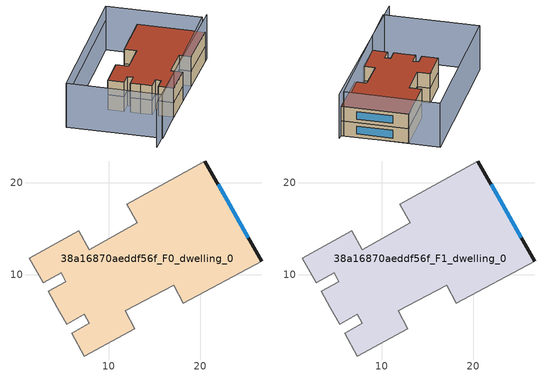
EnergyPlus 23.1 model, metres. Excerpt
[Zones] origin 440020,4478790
38a16870aeddf56f_F0_dwelling_0
 floor ground (EU_floor_Construction): 20.47,22.38 26.68,11.47 18.12,6.89 17.07,8.85 11.8,6.04 12.86,4.08 7.32,1.11 5.94,3.58 7.88,4.66 7.33,5.64 5.4,4.56 4.36,6.4 3.38,8.15 5.32,9.23 4.8,10.17 2.85,9.1 1.34,11.8 6.72,14.78 7.88,12.72 13.12,15.62 11.98,17.68 z0
 wall outside (EU_wall_Construction): 26.68,11.47 20.47,22.38 z0:3
 wall adiabatic (EU_wall_Construction): 20.47,22.38 11.98,17.68 13.12,15.62 7.88,12.72 6.72,14.78 1.34,11.8 2.85,9.1 4.8,10.17 5.32,9.23 3.38,8.15 4.36,6.4 5.4,4.56 7.33,5.64 7.88,4.66 5.94,3.58 7.32,1.11 12.86,4.08 11.8,6.04 17.07,8.85 18.12,6.89 26.68,11.47 z0:3
 window (EU_Window_Construction): 25.22,14.02 21.92,19.82 z0.7:2.3
38a16870aeddf56f_F1_dwelling_0
 floor to 38a16870aeddf56f_F0_dwelling_0 (EU_floor_Construction): 20.47,22.38 26.68,11.47 18.12,6.89 17.06,8.85 11.8,6.04 12.86,4.08 7.32,1.11 5.94,3.58 7.88,4.66 7.33,5.64 5.4,4.56 4.36,6.4 3.38,8.15 5.32,9.23 4.8,10.17 2.85,9.1 1.34,11.8 6.72,14.78 7.88,12.72 13.12,15.62 11.98,17.68 z3
 wall outside (EU_wall_Construction): 26.68,11.47 20.47,22.38 z3:6
 wall adiabatic (EU_wall_Construction): 20.47,22.38 11.98,17.68 13.12,15.62 7.88,12.72 6.72,14.78 1.34,11.8 2.85,9.1 4.8,10.17 5.32,9.23 3.38,8.15 4.36,6.4 5.4,4.56 7.33,5.64 7.88,4.66 5.94,3.58 7.32,1.11 12.86,4.08 11.8,6.04 17.07,8.85 18.12,6.89 26.68,11.47 z3:6
 window (EU_Window_Construction): 25.22,14.02 21.92,19.82 z3.7:5.3
 roof outside (EU_roof_Construction): 18.12,6.89 26.68,11.47 20.47,22.38 11.98,17.68 13.12,15.62 7.88,12.72 6.72,14.78 1.34,11.8 2.85,9.1 4.8,10.17 5.32,9.23 3.38,8.15 4.36,6.4 5.4,4.56 7.33,5.64 7.88,4.66 5.94,3.58 7.32,1.11 12.86,4.08 11.8,6.04 17.07,8.85 z6
shading: -2.89,-4.35 27.56,11.94 / -8.59,12.65 17.6,27.45 / 17.6,27.45 26.4,11.9 / 26.4,11.9 0.2,-2.91 / 0.2,-2.91 -8.59,12.65 z0:9; 17.6,27.44 -6.95,13.57 z0:6
[Building]
EU S2 Campaign: North Axis=0; Terrain=City; Solar Distribution=FullExterior
[Site:Location]
Madrid: Latitude=40.5; Longitude=-3.5; Time Zone=1; Elevation=609
[SizingPeriod:WeatherFileDays]
AnnualSizingPeriod: Begin Month=1; Begin Day of Month=1; End Month=12; End Day of Month=31; Day of Week for Start Day=Monday; Use Weather File Daylight Saving Period=No; Use Weather File Rain and Snow Indicators=No
[MATERIAL]
EU_InternalMass_Material: Roughness=MediumRough; Thickness=0.1; Conductivity=1; Density=1800; Specific Heat=900; Thermal Absorptance=0.9; Solar Absorptance=0.7; Visible Absorptance=0.7
[MATERIAL:NOMASS] Roughness=MediumRough; Thermal Absorptance=0.9; Solar Absorptance=0.7; Visible Absorptance=0.7
Name | Thermal Resistance
EU_wall_NoMass | 0.419739
EU_roof_NoMass | 0.352165
EU_floor_NoMass | 0.608284
[WINDOWMATERIAL:SIMPLEGLAZINGSYSTEM]
EU_Window_SimpleGlazing: UFactor=4.8352; Solar Heat Gain Coefficient=0.85; Visible Transmittance=0.85
[CONSTRUCTION]
EU_wall_Construction: EU_wall_NoMass
EU_roof_Construction: EU_roof_NoMass
EU_floor_Construction: EU_floor_NoMass
EU_Window_Construction: EU_Window_SimpleGlazing
EU_InternalMass_Construction: EU_InternalMass_Material
[ZONE] Type=1; Multiplier=1; Ceiling Height=autocalculate; Floor Area=autocalculate; Part of Total Floor Area=Yes
Name | Volume
38a16870aeddf56f_F0_dwelling_0 | 717.691
38a16870aeddf56f_F1_dwelling_0 | 717.69
[INTERNALMASS] Construction=EU_InternalMass_Construction; Surface Area=239.23
Name | Zone or ZoneList
38a16870aeddf56f_F0_dwelling_0_EU_InternalMass | 38a16870aeddf56f_F0_dwelling_0
38a16870aeddf56f_F1_dwelling_0_EU_InternalMass | 38a16870aeddf56f_F1_dwelling_0
[OTHEREQUIPMENT] Fuel Type=Electricity; Design Level Calculation Method=Watts/Area; Power per Zone Floor Area=1; Fraction Latent=0; Fraction Radiant=0; Fraction Lost=0; Carbon Dioxide Generation Rate=0; EndUse Subcategory=EU_Step8_InternalGains
Name | Zone or ZoneList or Space or SpaceList | Schedule
EU_Step8_InternalGain_38a16870aeddf56f_F0_dwelling_0_f000 | 38a16870aeddf56f_F0_dwelling_0 | EU_Step8_GainSchedule_38a16870aeddf56f_F0_dwelling_0_f000
EU_Step8_InternalGain_38a16870aeddf56f_F1_dwelling_0_f000 | 38a16870aeddf56f_F1_dwelling_0 | EU_Step8_GainSchedule_38a16870aeddf56f_F1_dwelling_0_f000
[ZONEVENTILATION:DESIGNFLOWRATE] Schedule=EU_AlwaysOn; Design Flow Rate Calculation Method=AirChanges/Hour; Air Changes per Hour=0.703302; Ventilation Type=Natural; Fan Pressure Rise=0; Fan Total Efficiency=1; Constant Term Coefficient=1; Temperature Term Coefficient=0; Velocity Term Coefficient=0; Velocity Squared Term Coefficient=0; Minimum Indoor Temperature=-100; Maximum Indoor Temperature=100; Delta Temperature=-100; Minimum Outdoor Temperature=-100; Maximum Outdoor Temperature=100; Maximum Wind Speed=40
Name | Zone or ZoneList or Space or SpaceList
EU_ConstantAir_38a16870aeddf56f_F0_dwelling_0 | 38a16870aeddf56f_F0_dwelling_0
EU_ConstantAir_38a16870aeddf56f_F1_dwelling_0 | 38a16870aeddf56f_F1_dwelling_0
[HVACTEMPLATE:THERMOSTAT] Constant Heating Setpoint=20; Constant Cooling Setpoint=50
EU_HeatOnly_38a16870aeddf56f_F0_dwelling_0; EU_HeatOnly_38a16870aeddf56f_F1_dwelling_0
[HVACTEMPLATE:ZONE:IDEALLOADSAIRSYSTEM] System Availability Schedule=EU_AlwaysOn; Maximum Heating Supply Air Temperature=50; Minimum Cooling Supply Air Temperature=13; Maximum Heating Supply Air Humidity Ratio=0.0156; Minimum Cooling Supply Air Humidity Ratio=0.0077; Heating Limit=NoLimit; Cooling Limit=NoLimit; Heating Availability Schedule=EU_AlwaysOn; Cooling Availability Schedule=EU_CoolingOff; Dehumidification Control Type=ConstantSensibleHeatRatio; Cooling Sensible Heat Ratio=0.7; Dehumidification Setpoint=60; Humidification Control Type=None; Humidification Setpoint=30; Outdoor Air Method=None; Outdoor Air Flow Rate per Person=0.00944; Outdoor Air Flow Rate per Zone Floor Area=0; Outdoor Air Flow Rate per Zone=0; Demand Controlled Ventilation Type=None; Outdoor Air Economizer Type=NoEconomizer; Heat Recovery Type=None; Sensible Heat Recovery Effectiveness=0.7; Latent Heat Recovery Effectiveness=0.65
Name | Template Thermostat
38a16870aeddf56f_F0_dwelling_0 | EU_HeatOnly_38a16870aeddf56f_F0_dwelling_0
38a16870aeddf56f_F1_dwelling_0 | EU_HeatOnly_38a16870aeddf56f_F1_dwelling_0
[SIZING:ZONE] Zone Cooling Design Supply Air Temperature Input Method=SupplyAirTemperature; Zone Cooling Design Supply Air Temperature=13; Zone Heating Design Supply Air Temperature Input Method=SupplyAirTemperature; Zone Heating Design Supply Air Temperature=50; Zone Cooling Design Supply Air Humidity Ratio=0.008; Zone Heating Design Supply Air Humidity Ratio=0.008; Cooling Design Air Flow Method=DesignDay; Cooling Design Air Flow Rate=0; Cooling Minimum Air Flow per Zone Floor Area=0.000762; Cooling Minimum Air Flow=0; Cooling Minimum Air Flow Fraction=0.2; Heating Design Air Flow Method=DesignDay; Heating Design Air Flow Rate=0; Heating Maximum Air Flow per Zone Floor Area=0.002032; Heating Maximum Air Flow=0.141576; Heating Maximum Air Flow Fraction=0.3; Account for Dedicated Outdoor Air System=No; Dedicated Outdoor Air System Control Strategy=NeutralSupplyAir; Dedicated Outdoor Air Low Setpoint Temperature for Design=autosize; Dedicated Outdoor Air High Setpoint Temperature for Design=autosize; Zone Load Sizing Method=Sensible Load Only No Latent Load; Zone Latent Cooling Design Supply Air Humidity Ratio Input Method=HumidityRatioDifference; Zone Cooling Design Supply Air Humidity Ratio Difference=0.005; Zone Latent Heating Design Supply Air Humidity Ratio Input Method=HumidityRatioDifference; Zone Humidification Design Supply Air Humidity Ratio Difference=0.005
38a16870aeddf56f_F0_dwelling_0; 38a16870aeddf56f_F1_dwelling_0
[SCHEDULE:CONSTANT]
Name | Hourly Value
EU_AlwaysOn | 1
EU_CoolingOff | 0
[SCHEDULE:FILE] Column Number=1; Rows to Skip at Top=0; Number of Hours of Data=8760; Column Separator=Comma; Interpolate to Timestep=No; Minutes per Item=60; Adjust Schedule for Daylight Savings=Yes
Name | File
EU_Step8_GainSchedule_38a16870aeddf56f_F0_dwelling_0_f000 | ../../schedules/38a16870aeddf56f/38a16870aeddf56f_F0_dwelling_0_f000_gain.csv
EU_Step8_GainSchedule_38a16870aeddf56f_F1_dwelling_0_f000 | ../../schedules/38a16870aeddf56f/38a16870aeddf56f_F1_dwelling_0_f000_gain.csv
